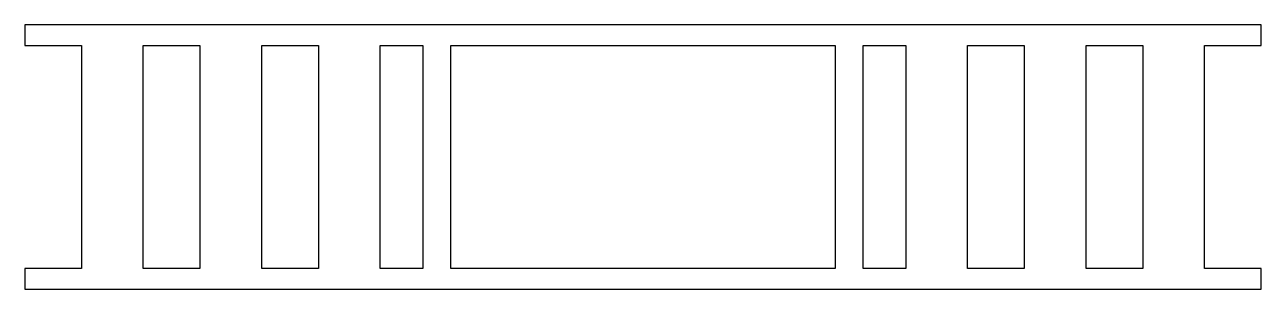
# Model space of a CAD drawing. Header units: millimetres. Extents: x 0 to 526, y 349 to 1015.
# Drawn here: x 270 to 358.8, y 995.7 to 1014.7 of the extents above; entities that cross this region are included whole.
import ezdxf

# ---------------------------------------------------------------- set-up
doc = ezdxf.new("R2010")
doc.units = ezdxf.units.MM
doc.layers.get('0').update_dxf_attribs({"linetype": 'CONTINUOUS'})

msp = doc.modelspace()

# ---------------------------------------------------------------- linework, layer by layer
at = {"color": 7}
for points in [[(270, 997.18), (270, 995.68), (358.803, 995.68), (358.803, 997.18), (354.733, 997.18), (354.733, 1013.18), (358.803, 1013.18), (358.803, 1014.68), (270, 1014.68), (270, 1013.18), (274.07, 1013.18), (274.07, 997.18)], [(282.58, 997.18), (278.51, 997.18), (278.51, 1013.18), (282.58, 1013.18)], [(291.091, 997.18), (287.021, 997.18), (287.021, 1013.18), (291.091, 1013.18)], [(298.601, 997.18), (295.531, 997.18), (295.531, 1013.18), (298.601, 1013.18)], [(300.601, 997.18), (300.601, 1013.18), (328.202, 1013.18), (328.202, 997.18)], [(330.202, 1013.18), (333.272, 1013.18), (333.272, 997.18), (330.202, 997.18)], [(337.713, 1013.18), (341.783, 1013.18), (341.783, 997.18), (337.713, 997.18)], [(346.223, 1013.18), (350.293, 1013.18), (350.293, 997.18), (346.223, 997.18)]]:
    msp.add_lwpolyline(points, close=True, dxfattribs=at)

doc.saveas('drawing.dxf')
